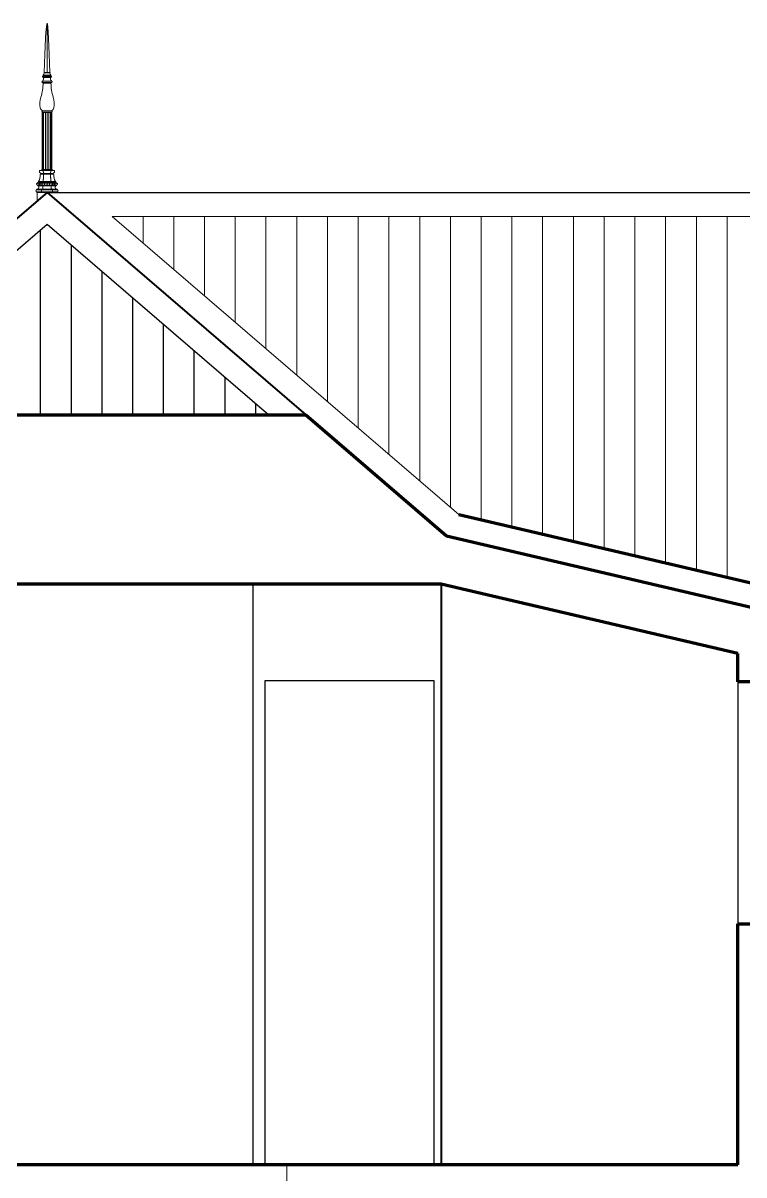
# Model space of a CAD drawing. Header units: millimetres. Extents: x 1119.4 to 1171.3, y 270.1 to 301.5.
# Drawn here: x 1155.105 to 1158.083, y 274.673 to 279.435 of the extents above; entities that cross this region are included whole.
import ezdxf

# ---------------------------------------------------------------- set-up
doc = ezdxf.new("R2010")
doc.units = ezdxf.units.MM
doc.linetypes.add('TRAZOS2', pattern=[9.524999999999999, 6.349999999999999, -3.174999999999999])
for name, color, linetype, lineweight in [('005', 250, 'Continuous', 5), ('02', 196, 'Continuous', 20), ('03', 116, 'Continuous', 30), ('04', 20, 'Continuous', 40), ('1 MARGEN', 254, 'Continuous', 100), ('cotas', 86, 'Continuous', 15), ('seg', 251, 'TRAZOS2', 20)]:
    doc.layers.add(name, color=color, linetype=linetype, lineweight=lineweight)

msp = doc.modelspace()

# ---------------------------------------------------------------- hatches: boundary and pattern name
at = {"layer": '03'}
h = msp.add_hatch(dxfattribs=at)
h.set_pattern_fill('LINE', color=12, scale=0.04, angle=90, style=0)
h.set_pattern_definition([(90, (1154.288039185398, 277.8151396720378), (-0.127, 7.776250346772096e-18), [])])
h.paths.add_polyline_path([(1155.203709268764, 278.6031225124245), (1154.288039185398, 277.8151396720378), (1156.119379352131, 277.8151396720378)])

# ---------------------------------------------------------------- linework, layer by layer
at = {"layer": '005'}
for p, q in [((1155.203813207283, 279.2303193354795), (1155.203813207283, 279.4350423244633)), ((1155.191938207283, 279.2303193354795), (1155.215688207283, 279.2303193354795)), ((1155.191938207283, 279.2290693354796), (1155.215688207283, 279.2290693354796)), ((1155.185063207283, 279.1945693254796), (1155.222563207283, 279.1945693254796)), ((1155.185063207283, 279.1895693254796), (1155.222563207283, 279.1895693254796)), ((1155.186938207283, 279.2153193354795), (1155.220688207283, 279.2153193354795)), ((1155.186938207283, 279.2115693354796), (1155.220688207283, 279.2115693354796)), ((1155.187563207283, 279.2153193354795), (1155.187563207283, 279.2190693354796)), ((1155.187563207283, 279.2190693354796), (1155.220063207283, 279.2190693354796)), ((1155.187563207283, 279.2110693404795), (1155.187563207283, 279.2115693354796)), ((1155.187563207283, 279.1869843354796), (1155.187563207283, 279.1870693254796)), ((1155.187563207283, 279.1870693254796), (1155.220063207283, 279.1870693254796)), ((1155.189063142283, 279.2095693254796), (1155.218563267283, 279.2095693254796)), ((1155.220063207283, 279.2153193354795), (1155.220063207283, 279.2190693354796)), ((1155.220063207283, 279.2110693404795), (1155.220063207283, 279.2115693354796)), ((1155.220063207283, 279.1869843354796), (1155.220063207283, 279.1870693254796)), ((1155.183698152283, 279.0674766451915), (1155.183698152283, 278.8250524880795)), ((1155.185065623714, 279.0720694953736), (1155.222565623714, 279.0720694953736)), ((1155.185065623714, 279.0670694953736), (1155.222565623714, 279.0670694953736)), ((1155.222564893023, 279.0720694953736), (1155.185066354404, 279.0720694953736)), ((1155.185066354404, 279.0670090559971), (1155.185066354404, 278.8300524880794)), ((1155.187565623714, 279.0644845053737), (1155.187565623714, 279.0645694953737)), ((1155.187565623714, 279.0645694953737), (1155.220065623714, 279.0645694953737)), ((1155.189683803018, 279.0645694953737), (1155.189683803018, 278.8275524880794)), ((1155.196744244647, 279.0645694953737), (1155.196744244647, 278.8275524880794)), ((1155.203813207283, 279.0645694953737), (1155.203813207283, 278.8250524880795)), ((1155.210887002781, 279.0645694953737), (1155.210887002781, 278.8275524880794)), ((1155.21794744441, 279.0645694953737), (1155.21794744441, 278.8275524880794)), ((1155.220065623714, 279.0644845053737), (1155.220065623714, 279.0645694953737)), ((1155.222564893023, 279.0670090559976), (1155.222564893023, 278.8275524880794)), ((1155.223933142283, 279.0674766759923), (1155.223933142283, 278.8250524880795)), ((1155.172459268764, 278.8219274880794), (1155.172459268764, 278.8231774880793)), ((1155.174334268764, 278.8250524880795), (1155.233084268764, 278.8250524880795)), ((1155.179334268764, 278.8100524880794), (1155.229064188764, 278.8100524880794)), ((1155.180584268764, 278.8275524880794), (1155.226834268764, 278.8275524880794)), ((1155.180584268764, 278.8269274880794), (1155.180584268764, 278.8275524880794)), ((1155.181834268764, 278.8125524880794), (1155.225584268764, 278.8125524880794)), ((1155.184959268764, 278.8300524880794), (1155.222459268764, 278.8300524880794)), ((1155.184959268764, 278.8294274880794), (1155.184959268764, 278.8300524880794)), ((1155.188084268764, 278.8231774880793), (1155.188084268764, 278.8219274880794)), ((1155.192149208764, 278.8275524880794), (1155.191914223764, 278.8269274880794)), ((1155.194334268764, 278.8300524880794), (1155.194104318764, 278.8294274880794)), ((1155.213084268764, 278.8300524880794), (1155.213319253764, 278.8294274880794)), ((1155.215274208764, 278.8275524880794), (1155.215509193764, 278.8269274880794)), ((1155.219334268764, 278.8231774880793), (1155.219334268764, 278.8219274880794)), ((1155.222459268764, 278.8294274880794), (1155.222459268764, 278.8300524880794)), ((1155.226834268764, 278.8269274880794), (1155.226834268764, 278.8275524880794)), ((1155.234959268764, 278.8219274880794), (1155.234959268764, 278.8231774880793)), ((1155.160584268764, 278.7688024880794), (1155.160584268764, 278.7700524880794)), ((1155.163084268764, 278.7725524880794), (1155.244334268764, 278.7725524880794)), ((1155.164959268764, 278.7725524880794), (1155.164959268764, 278.7744274880794)), ((1155.164959268764, 278.7650524880794), (1155.243084268764, 278.7650524880794)), ((1155.164959268764, 278.7644274880794), (1155.164959268764, 278.7650524880794)), ((1155.166834268764, 278.7625524880795), (1155.240584268764, 278.7625524880795)), ((1155.167509313764, 278.7679619980794), (1155.167509313764, 278.7700524880794)), ((1155.168709268764, 278.7800524880794), (1155.238709268764, 278.7800524880794)), ((1155.168709268764, 278.7775524880794), (1155.168709268764, 278.7800524880794)), ((1155.168709268764, 278.7775524880794), (1155.239334268764, 278.7775524880794)), ((1155.172719278764, 278.7679619980794), (1155.172719278764, 278.7700524880794)), ((1155.177939308764, 278.7679619980794), (1155.177939308764, 278.7700524880794)), ((1155.183144233764, 278.7688024880794), (1155.183144233764, 278.7700524880794)), ((1155.184334268764, 278.7725524880794), (1155.184334268764, 278.7744274880794)), ((1155.186209268764, 278.7775524880794), (1155.186209268764, 278.7800524880794)), ((1155.193299263764, 278.7677689730795), (1155.193299263764, 278.7702349830794)), ((1155.203709268764, 278.7677689730795), (1155.203709268764, 278.7702349830794)), ((1155.214124303764, 278.7677689730795), (1155.214124303764, 278.7702349830794)), ((1155.221209268764, 278.7775524880794), (1155.221209268764, 278.7800524880794)), ((1155.223084268764, 278.7725524880794), (1155.223084268764, 278.7744274880794)), ((1155.224279183764, 278.7688024880794), (1155.224279183764, 278.7700524880794)), ((1155.229484258764, 278.7679619980794), (1155.229484258764, 278.7700524880794)), ((1155.234704293764, 278.7679619980794), (1155.234704293764, 278.7700524880794)), ((1155.238709268764, 278.7775524880794), (1155.238709268764, 278.7800524880794)), ((1155.239914253764, 278.7679619980794), (1155.239914253764, 278.7700524880794)), ((1155.242459268764, 278.7725524880794), (1155.242459268764, 278.7744274880794)), ((1155.242459268764, 278.7644274880794), (1155.242459268764, 278.7650524880794)), ((1155.246834268764, 278.7688024880794), (1155.246834268764, 278.7700524880794)), ((1155.160584268764, 278.7375524880794), (1155.246834268764, 278.7375524880794)), ((1155.160586708764, 278.7450524880793), (1155.246834268764, 278.7450524880793)), ((1155.163084268764, 278.7475524880792), (1155.244334268764, 278.7475524880792)), ((1155.163084268764, 278.7350524880794), (1155.244334268764, 278.7350524880794)), ((1155.163084268764, 278.7350524880794), (1155.163084268764, 278.7000925134423))]:
    msp.add_line(p, q, dxfattribs=at)
for points in [[(1155.189509283764, 278.8073714830794), (1155.189401558764, 278.8053331330794), (1155.189289253764, 278.8032949830792), (1155.189171913764, 278.8012570530794), (1155.189049233764, 278.7992194730793), (1155.188920908764, 278.7971824630794), (1155.188784188764, 278.7951459880794), (1155.188638313764, 278.7931100430794), (1155.188479318764, 278.7910749780795), (1155.188279428764, 278.7888792380794), (1155.188084268764, 278.7870119830794), (1155.187997903764, 278.7862848280794), (1155.187904213764, 278.7855584680794), (1155.187801218764, 278.7848334080793), (1155.187684183764, 278.7841109830794), (1155.187548683764, 278.7833922180794), (1155.187399298764, 278.7826744830794), (1155.187228098764, 278.7819585030794), (1155.186989298764, 278.7812684980794), (1155.186644903764, 278.7806321680794), (1155.186209268764, 278.7800524880794)], [(1155.188084268764, 278.8231774880793), (1155.188103338764, 278.8233054730794), (1155.188124243764, 278.8234329980794), (1155.188145453764, 278.8235599130794), (1155.188169258764, 278.8236864830794), (1155.188197333764, 278.8238127130794), (1155.188229223764, 278.8239379880794), (1155.188264168764, 278.8240621180794), (1155.188304298764, 278.8241844930794), (1155.188351908764, 278.8243079730794), (1155.188404243764, 278.8244204680794), (1155.188453988764, 278.8245024830794), (1155.188509223764, 278.8245804980794), (1155.188566748764, 278.8246545780794), (1155.188629308764, 278.8247244980794), (1155.188697213764, 278.8247900380794), (1155.188769233764, 278.8248509980795), (1155.188845223764, 278.8249070330794), (1155.188924263764, 278.8249589880794), (1155.189005743764, 278.8250076630794), (1155.189089208764, 278.8250524880795)], [(1155.188084268764, 278.8219274880794), (1155.188213203764, 278.8211625280794), (1155.188349313764, 278.8203989780793), (1155.188489693764, 278.8196369530795), (1155.188639228764, 278.8188764930794), (1155.188801583764, 278.8181182480794), (1155.188979193764, 278.8173634680793), (1155.189177253764, 278.8166134230794), (1155.189399268764, 278.8158699780794), (1155.189673928764, 278.8150908630794), (1155.189959268764, 278.8144274880794), (1155.190133368764, 278.8141104880795), (1155.190329293764, 278.8138069880794), (1155.190547493764, 278.8135213430794), (1155.190794228764, 278.8132595030794), (1155.191072698764, 278.8130292480794), (1155.191379248764, 278.8128400030794), (1155.191707773764, 278.8126992380794), (1155.192054298764, 278.8126054730794), (1155.192413033764, 278.8125564530794), (1155.192774208764, 278.8125524880794)], [(1155.191549233764, 278.8100524880794), (1155.191383523764, 278.8099937430794), (1155.191219183764, 278.8099295030794), (1155.191055153764, 278.8098600380793), (1155.190894323764, 278.8097845080794), (1155.190739603764, 278.8097014980794), (1155.190589303764, 278.8096094880794), (1155.190442663764, 278.8095078630794), (1155.190304268764, 278.8093959780792), (1155.190178838764, 278.8092738680795), (1155.190064248764, 278.8091379930794), (1155.189958963764, 278.8089830380793), (1155.189869238764, 278.8088184730794), (1155.189793403764, 278.8086473430794), (1155.189729318764, 278.8084714880794), (1155.189674843764, 278.8082922330794), (1155.189629218764, 278.8081105030794), (1155.189591223764, 278.8079270530794), (1155.189559183764, 278.8077424980794), (1155.189531868764, 278.8075572930794), (1155.189509283764, 278.8073714830794)], [(1155.191914223764, 278.8269274880794), (1155.191885688764, 278.8268357430794), (1155.191854253764, 278.8267449930794), (1155.191820688764, 278.8266553880794), (1155.191784218764, 278.8265669980794), (1155.191745763764, 278.8264798330794), (1155.191704263764, 278.8263940030794), (1155.191658178764, 278.8263099280794), (1155.191609198764, 278.8262274930794), (1155.191560983764, 278.8261505080793), (1155.191504218764, 278.8260670080793), (1155.191423653764, 278.8259569930794), (1155.191339273764, 278.8258499880793), (1155.191252908764, 278.8257453530794), (1155.191164253764, 278.8256424680794), (1155.191072548764, 278.8255412630795), (1155.190979318764, 278.8254414730794), (1155.190884863764, 278.8253430530795), (1155.190789193764, 278.8252454730793), (1155.190692148764, 278.8251485780794), (1155.190594183764, 278.8250524880795)], [(1155.192774208764, 278.8125524880794), (1155.192742623764, 278.8123728180794), (1155.192709203764, 278.8121934880794), (1155.192672888764, 278.8120147280794), (1155.192634283764, 278.8118364680794), (1155.192593698764, 278.8116588580795), (1155.192549293764, 278.8114819680794), (1155.192497108764, 278.8113062630794), (1155.192439278764, 278.8111325030794), (1155.192373053764, 278.8109529480794), (1155.192304238764, 278.8107944830793), (1155.192254493764, 278.8106987380794), (1155.192199258764, 278.8106060030794), (1155.192137308764, 278.8105173080794), (1155.192069253764, 278.8104330030794), (1155.191994638764, 278.8103536980794), (1155.191914223764, 278.8102804930794), (1155.191829078764, 278.8102136980795), (1155.191739203764, 278.8101535030794), (1155.191645973764, 278.8100996780794), (1155.191549233764, 278.8100524880794)], [(1155.194104318764, 278.8294274880794), (1155.194075628764, 278.8293357430794), (1155.194044198764, 278.8292449930794), (1155.194010778764, 278.8291554980794), (1155.193974313764, 278.8290669980794), (1155.193933263764, 278.8289795680794), (1155.193889318764, 278.8288940030794), (1155.193845833764, 278.8288100780794), (1155.193799293764, 278.8287274930794), (1155.193751078764, 278.8286505080794), (1155.193694313764, 278.8285670080794), (1155.193613748764, 278.8284571430794), (1155.193529213764, 278.8283499880794), (1155.193440408764, 278.8282451980795), (1155.193349313764, 278.8281424680794), (1155.193257453764, 278.8280412630794), (1155.193164223764, 278.8279414730794), (1155.193069618764, 278.8278429030794), (1155.192974253764, 278.8277454730794), (1155.192879648764, 278.8276485780794), (1155.192784278764, 278.8275524880794)], [(1155.213319253764, 278.8294274880794), (1155.213347788764, 278.8293357430794), (1155.213379218764, 278.8292449930794), (1155.213412788764, 278.8291553880794), (1155.213449258764, 278.8290669980794), (1155.213487708764, 278.8289798330794), (1155.213529213764, 278.8288940030794), (1155.213575293764, 278.8288099280793), (1155.213624273764, 278.8287274930794), (1155.213672493764, 278.8286505080794), (1155.213729253764, 278.8285670080794), (1155.213809668764, 278.8284571430794), (1155.213894203764, 278.8283499880794), (1155.213983163764, 278.8282451980795), (1155.214074258764, 278.8281424680794), (1155.214165963764, 278.8280412630794), (1155.214259193764, 278.8279414730794), (1155.214353798764, 278.8278428630794), (1155.214449318764, 278.8277454730794), (1155.214543923764, 278.8276485780794), (1155.214639288764, 278.8275524880794)], [(1155.219334268764, 278.8219274880794), (1155.219207773764, 278.8211626030794), (1155.219074258764, 278.8203989780793), (1155.218933723764, 278.8196369530795), (1155.218784188764, 278.8188764930794), (1155.218621833764, 278.8181182480794), (1155.218444223764, 278.8173634680793), (1155.218246313764, 278.8166134980794), (1155.218024298764, 278.8158699780794), (1155.217747048764, 278.8150905980795), (1155.217459268764, 278.8144274880794), (1155.217287758764, 278.8141106380795), (1155.217094278764, 278.8138069880794), (1155.216875923764, 278.8135213080794), (1155.216629188764, 278.8132595030794), (1155.216351023764, 278.8130294030794), (1155.216044318764, 278.8128400030794), (1155.215712743764, 278.8126989730794), (1155.215364233764, 278.8126054730794), (1155.215007943764, 278.8125566080794), (1155.214649208764, 278.8125524880794)], [(1155.214649208764, 278.8125524880794), (1155.214680793764, 278.8123728180794), (1155.214714208764, 278.8121934880794), (1155.214750528764, 278.8120147280794), (1155.214789283764, 278.8118364680794), (1155.214829873764, 278.8116587830795), (1155.214874273764, 278.8114819680794), (1155.214923868764, 278.8113064530794), (1155.214979253764, 278.8111325030794), (1155.215047918764, 278.8109528330795), (1155.215119178764, 278.8107944830793), (1155.215168923764, 278.8106987380794), (1155.215224313764, 278.8106060030794), (1155.215286263764, 278.8105173080794), (1155.215354318764, 278.8104330030794), (1155.215428778764, 278.8103536980794), (1155.215509193764, 278.8102804930794), (1155.215594338764, 278.8102136980795), (1155.215684213764, 278.8101535030794), (1155.215777443764, 278.8100996780794), (1155.215874183764, 278.8100524880794)], [(1155.215509193764, 278.8269274880794), (1155.215537878764, 278.8268357430794), (1155.215569313764, 278.8267449930794), (1155.215602883764, 278.8266553880794), (1155.215639198764, 278.8265669980794), (1155.215677648764, 278.8264798330794), (1155.215719308764, 278.8263940030794), (1155.215765388764, 278.8263099280794), (1155.215814218764, 278.8262274930794), (1155.215862433764, 278.8261505080793), (1155.215919198764, 278.8260670080793), (1155.215999918764, 278.8259569930794), (1155.216084298764, 278.8258499880793), (1155.216170663764, 278.8257453530794), (1155.216259313764, 278.8256424680794), (1155.216351023764, 278.8255412630795), (1155.216444253764, 278.8254414730794), (1155.216538703764, 278.8253430530795), (1155.216634223764, 278.8252454730793), (1155.216731268764, 278.8251485780794), (1155.216829233764, 278.8250524880795)], [(1155.215874183764, 278.8100524880794), (1155.216039893764, 278.8099937430794), (1155.216204233764, 278.8099295030794), (1155.216368418764, 278.8098600380793), (1155.216529243764, 278.8097845080794), (1155.216683968764, 278.8097014980794), (1155.216834268764, 278.8096094880794), (1155.216980903764, 278.8095078630794), (1155.217119303764, 278.8093959780792), (1155.217244728764, 278.8092738330794), (1155.217359323764, 278.8091379930794), (1155.217464608764, 278.8089830380793), (1155.217554328764, 278.8088184730794), (1155.217630163764, 278.8086473430794), (1155.217694253764, 278.8084714880794), (1155.217748573764, 278.8082921980794), (1155.217794198764, 278.8081105030794), (1155.217832193764, 278.8079270530794), (1155.217864233764, 278.8077424980794), (1155.217891703764, 278.8075572930794), (1155.217914283764, 278.8073714830794)], [(1155.217914283764, 278.8073714830794), (1155.218022013764, 278.8053330980794), (1155.218134313764, 278.8032949830792), (1155.218249213764, 278.8012570930794), (1155.218369303764, 278.7992194730793), (1155.218500068764, 278.7971824230794), (1155.218639228764, 278.7951459880794), (1155.218785253764, 278.7931100080795), (1155.218944253764, 278.7910749780795), (1155.219141548764, 278.7888793180792), (1155.219334268764, 278.7870119830794), (1155.219423073764, 278.7862847880795), (1155.219519203764, 278.7855584680794), (1155.219622353764, 278.7848334080793), (1155.219739233764, 278.7841109830794), (1155.219874733764, 278.7833921430794), (1155.220024268764, 278.7826744830794), (1155.220193033764, 278.7819586180794), (1155.220429238764, 278.7812684980794), (1155.220773783764, 278.7806321680794), (1155.221209268764, 278.7800524880794)], [(1155.219334268764, 278.8231774880793), (1155.219317788764, 278.8233053930794), (1155.219299323764, 278.8234329980794), (1155.219278113764, 278.8235598730794), (1155.219254308764, 278.8236864830794), (1155.219226083764, 278.8238127130794), (1155.219194193764, 278.8239379880794), (1155.219159403764, 278.8240620030793), (1155.219119268764, 278.8241844930794), (1155.219069068764, 278.8243082430794), (1155.219014288764, 278.8244204680794), (1155.218966988764, 278.8245023330793), (1155.218914193764, 278.8245804980794), (1155.218856818764, 278.8246545380794), (1155.218794258764, 278.8247244980794), (1155.218726203764, 278.8247900380794), (1155.218654183764, 278.8248509980795), (1155.218578193764, 278.8249069930794), (1155.218499303764, 278.8249589880794), (1155.218417823764, 278.8250076630794), (1155.218334203764, 278.8250524880795)], [(1155.167509313764, 278.7700524880794), (1155.167520303764, 278.7702210980794), (1155.167534188764, 278.7703894780794), (1155.167549903764, 278.7705576280794), (1155.167569283764, 278.7707254780794), (1155.167596443764, 278.7708925230794), (1155.167629248764, 278.7710584980794), (1155.167665108764, 278.7712231430794), (1155.167709203764, 278.7713859930794), (1155.167767648764, 278.7715505580793), (1155.167834328764, 278.7717004730794), (1155.167894753764, 278.7718122830794), (1155.167964178764, 278.7719189830794), (1155.168042913764, 278.7720197680793), (1155.168129278764, 278.7721144830793), (1155.168224038764, 278.7722026780795), (1155.168324288764, 278.7722839730794), (1155.168427283764, 278.7723589280794), (1155.168534248764, 278.7724284730795), (1155.168645333764, 278.7724930530794), (1155.168759313764, 278.7725524880794)], [(1155.167509313764, 278.7679619980794), (1155.167517248764, 278.7678124230794), (1155.167529303764, 278.7676629980795), (1155.167547003764, 278.7675136530794), (1155.167569283764, 278.7673649980794), (1155.167596443764, 278.7672174030794), (1155.167629248764, 278.7670709980794), (1155.167668158764, 278.7669263030795), (1155.167714243764, 278.7667834830793), (1155.167766428764, 278.7666505430794), (1155.167834328764, 278.7665069930794), (1155.167938393764, 278.7663192330795), (1155.168059243764, 278.7661414680792), (1155.168195808764, 278.7659746530794), (1155.168344278764, 278.7658179830794), (1155.168502813764, 278.7656708880794), (1155.168669288764, 278.7655329880794), (1155.168841863764, 278.7654032480795), (1155.169019323764, 278.7652804930794), (1155.169199988764, 278.7651634580794), (1155.169384313764, 278.7650524880794)], [(1155.172719278764, 278.7700524880794), (1155.172730263764, 278.7702210980794), (1155.172744303764, 278.7703894780794), (1155.172760018764, 278.7705577080794), (1155.172779243764, 278.7707254780794), (1155.172803963764, 278.7708924080794), (1155.172834328764, 278.7710584980794), (1155.172872778764, 278.7712233330794), (1155.172919318764, 278.7713859930794), (1155.172975168764, 278.7715502930794), (1155.173039253764, 278.7717004730794), (1155.173102423764, 278.7718124380795), (1155.173174293764, 278.7719189830794), (1155.173253028764, 278.7720199180794), (1155.173339243764, 278.7721144830793), (1155.173431098764, 278.7722023380794), (1155.173529213764, 278.7722839730794), (1155.173634803764, 278.7723591230794), (1155.173744208764, 278.7724284730795), (1155.173855293764, 278.7724930530794), (1155.173969278764, 278.7725524880794)], [(1155.172719278764, 278.7679619980794), (1155.172727213764, 278.7678124230794), (1155.172739263764, 278.7676629980795), (1155.172756963764, 278.7675136530794), (1155.172779243764, 278.7673649980794), (1155.172806403764, 278.7672174030794), (1155.172839208764, 278.7670709980794), (1155.172878273764, 278.7669261930794), (1155.172924203764, 278.7667834830793), (1155.172973793764, 278.7666508080794), (1155.173039253764, 278.7665069930794), (1155.173145913764, 278.7663190430794), (1155.173269203764, 278.7661414680792), (1155.173405768764, 278.7659746530794), (1155.173554238764, 278.7658179830794), (1155.173712928764, 278.7656707380794), (1155.173879248764, 278.7655329880794), (1155.174048928764, 278.7654035530794), (1155.174224253764, 278.7652804930794), (1155.174407358764, 278.7651634580794), (1155.174594278764, 278.7650524880794)], [(1155.177939308764, 278.7700524880794), (1155.177950293764, 278.7702210980794), (1155.177964178764, 278.7703894780794), (1155.177979898764, 278.7705577080794), (1155.177999273764, 278.7707254780794), (1155.178023993764, 278.7708924080794), (1155.178054208764, 278.7710584980794), (1155.178092658764, 278.7712232180794), (1155.178139198764, 278.7713859930794), (1155.178197638764, 278.7715505580793), (1155.178264318764, 278.7717004730794), (1155.178324898764, 278.7718122830794), (1155.178394323764, 278.7719189830794), (1155.178472908764, 278.7720197680793), (1155.178559273764, 278.7721144830793), (1155.178654028764, 278.7722026780795), (1155.178754278764, 278.7722839730794), (1155.178857278764, 278.7723589280794), (1155.178964243764, 278.7724284730795), (1155.179075323764, 278.7724930180794), (1155.179189308764, 278.7725524880794)], [(1155.177939308764, 278.7679619980794), (1155.177947243764, 278.7678124230794), (1155.177959298764, 278.7676629980795), (1155.177976998764, 278.7675136530794), (1155.177999273764, 278.7673649980794), (1155.178026438764, 278.7672174030794), (1155.178059243764, 278.7670709980794), (1155.178098153764, 278.7669263030795), (1155.178144233764, 278.7667834830793), (1155.178196418764, 278.7666505430794), (1155.178264318764, 278.7665069930794), (1155.178368383764, 278.7663192330795), (1155.178489233764, 278.7661414680792), (1155.178625803764, 278.7659746530794), (1155.178774268764, 278.7658179830794), (1155.178932808764, 278.7656708880794), (1155.179099283764, 278.7655329880794), (1155.179271858764, 278.7654032130794), (1155.179449318764, 278.7652804930794), (1155.179629983764, 278.7651634980793), (1155.179814308764, 278.7650524880794)], [(1155.183144233764, 278.7700524880794), (1155.183143318764, 278.7702322730794), (1155.183144233764, 278.7704119830794), (1155.183148048764, 278.7705915030795), (1155.183154303764, 278.7707709880794), (1155.183164983764, 278.7709503930794), (1155.183179328764, 278.7711294930795), (1155.183196418764, 278.7713082480794), (1155.183219308764, 278.7714864730794), (1155.183256078764, 278.7716734680794), (1155.183299263764, 278.7718374980794), (1155.183328863764, 278.7719288230794), (1155.183364263764, 278.7720179730794), (1155.183405768764, 278.7721043380794), (1155.183454293764, 278.7721870030792), (1155.183510598764, 278.7722648980794), (1155.183574228764, 278.7723369980794), (1155.183646093764, 278.7724018830794), (1155.183724218764, 278.7724594880794), (1155.183807073764, 278.7725098380794), (1155.183894203764, 278.7725524880794)], [(1155.183144233764, 278.7688024880794), (1155.183150488764, 278.7685134480794), (1155.183159188764, 278.7682244830794), (1155.183172768764, 278.7679356730794), (1155.183189248764, 278.7676469780794), (1155.183209238764, 278.7673582430795), (1155.183234258764, 278.7670700030794), (1155.183265238764, 278.7667825280794), (1155.183304298764, 278.7664959680794), (1155.183360143764, 278.7661920930794), (1155.183424233764, 278.7659309730794), (1155.183465583764, 278.7658083680794), (1155.183514258764, 278.7656884730794), (1155.183571783764, 278.7655723530793), (1155.183639228764, 278.7654619980794), (1155.183715673764, 278.7653591530794), (1155.183804328764, 278.7652669880794), (1155.183906408764, 278.7651890180792), (1155.184019323764, 278.7651264930794), (1155.184141853764, 278.7650808330794), (1155.184269263764, 278.7650524880794)], [(1155.186209268764, 278.7775524880794), (1155.186050268764, 278.7774884380794), (1155.185894323764, 278.7774174880794), (1155.185742193764, 278.7773399730794), (1155.185594183764, 278.7772544830794), (1155.185450598764, 278.7771597630795), (1155.185314188764, 278.7770554730794), (1155.185186928764, 278.7769411830794), (1155.185069283764, 278.7768169780793), (1155.184966283764, 278.7766881530794), (1155.184869238764, 278.7765399930794), (1155.184765328764, 278.7763462430794), (1155.184679268764, 278.7761439880793), (1155.184608618764, 278.7759365080794), (1155.184549263764, 278.7757254780794), (1155.184497843764, 278.7755121230792), (1155.184454203764, 278.7752969730794), (1155.184416663764, 278.7750806030793), (1155.184384313764, 278.7748634680794), (1155.184357153764, 278.7746457280793), (1155.184334268764, 278.7744274880794)], [(1155.184334268764, 278.7650524880794), (1155.184345253764, 278.7648871230793), (1155.184359293764, 278.7647219830794), (1155.184374853764, 278.7645570330794), (1155.184394233764, 278.7643924680794), (1155.184418953764, 278.7642285130794), (1155.184449318764, 278.7640654730794), (1155.184487768764, 278.7639038830794), (1155.184534308764, 278.7637445030792), (1155.184590003764, 278.7635840980794), (1155.184654243764, 278.7634365080794), (1155.184717263764, 278.7633224480794), (1155.184789283764, 278.7632134980794), (1155.184870763764, 278.7631102730794), (1155.184959268764, 278.7630134930794), (1155.185051278764, 278.7629228580794), (1155.185149238764, 278.7628379780793), (1155.185255133764, 278.7627591680794), (1155.185364233764, 278.7626860030792), (1155.185472878764, 278.7626169180794), (1155.185584268764, 278.7625524880795)], [(1155.185584268764, 278.7625524880795), (1155.185824438764, 278.7617945830794), (1155.186049203764, 278.7610319880794), (1155.186258553764, 278.7602650430794), (1155.186449288764, 278.7594934830794), (1155.186614843764, 278.7587169230794), (1155.186754308764, 278.7579349880795), (1155.186866308764, 278.7571480180794), (1155.186944283764, 278.7563569980792), (1155.186981973764, 278.7555582430792), (1155.186974188764, 278.7547689780794), (1155.186920783764, 278.7540171030794), (1155.186824198764, 278.7532694980792), (1155.186689003764, 278.7525282280794), (1155.186519323764, 278.7517939730794), (1155.186318213764, 278.7510673880794), (1155.186089178764, 278.7503490030794), (1155.185834358764, 278.7496389730794), (1155.185559243764, 278.7489364980794), (1155.185267648764, 278.7482408130794), (1155.184959268764, 278.7475524880792)], [(1155.193299263764, 278.7677689730795), (1155.193288583764, 278.7676240130794), (1155.193274238764, 278.7674794730794), (1155.193258828764, 278.7673355480794), (1155.193239298764, 278.7671919980794), (1155.193211983764, 278.7670491780794), (1155.193179328764, 278.7669074980794), (1155.193142553764, 278.7667669680794), (1155.193099218764, 278.7666284930795), (1155.193052068764, 278.7665000130794), (1155.192989203764, 278.7663610030794), (1155.192885598764, 278.7661804180794), (1155.192764288764, 278.7660110080794), (1155.192628183764, 278.7658535730794), (1155.192479253764, 278.7657085030794), (1155.192321328764, 278.7655751030794), (1155.192154243764, 278.7654524980794), (1155.191976633764, 278.7653404980794), (1155.191794288764, 278.7652375030794), (1155.191611028764, 278.7651412930793), (1155.191424263764, 278.7650524880794)], [(1155.193299263764, 278.7702349830794), (1155.193296058764, 278.7703645680795), (1155.193289193764, 278.7704940030794), (1155.193278818764, 278.7706232830794), (1155.193264318764, 278.7707519880794), (1155.193247078764, 278.7708798580794), (1155.193224188764, 278.7710070030794), (1155.193192603764, 278.7711329230794), (1155.193154303764, 278.7712569780792), (1155.193109443764, 278.7713766480792), (1155.193054208764, 278.7714965030794), (1155.192984168764, 278.7716251330794), (1155.192904213764, 278.7717480080794), (1155.192815253764, 278.7718649630793), (1155.192719278764, 278.7719765080794), (1155.192616583764, 278.7720826680793), (1155.192509313764, 278.7721839880794), (1155.192398383764, 278.7722810730794), (1155.192284248764, 278.7723744930794), (1155.192167978764, 278.7724650930794), (1155.192049263764, 278.7725524880794)], [(1155.193299263764, 278.7702349830794), (1155.193302313764, 278.7703645280794), (1155.193309183764, 278.7704940030794), (1155.193319558764, 278.7706232830794), (1155.193334203764, 278.7707519880794), (1155.193351448764, 278.7708798580794), (1155.193374183764, 278.7710070030794), (1155.193405768764, 278.7711329230794), (1155.193444223764, 278.7712569780792), (1155.193489083764, 278.7713766480792), (1155.193544318764, 278.7714965030794), (1155.193614358764, 278.7716251330794), (1155.193694313764, 278.7717480080794), (1155.193783273764, 278.7718649630793), (1155.193879248764, 278.7719765080794), (1155.193981943764, 278.7720826680793), (1155.194089208764, 278.7721839880794), (1155.194200143764, 278.7722810730794), (1155.194314278764, 278.7723744930794), (1155.194430548764, 278.7724650930794), (1155.194549263764, 278.7725524880794)], [(1155.193299263764, 278.7677689730795), (1155.193309943764, 278.7676240130794), (1155.193324288764, 278.7674794730794), (1155.193339698764, 278.7673355480794), (1155.193359228764, 278.7671919980794), (1155.193386543764, 278.7670491780794), (1155.193419198764, 278.7669074980794), (1155.193455818764, 278.7667670780794), (1155.193499303764, 278.7666284930795), (1155.193549048764, 278.7664997480794), (1155.193614203764, 278.7663610030794), (1155.193715368764, 278.7661805680794), (1155.193834238764, 278.7660110080794), (1155.193970343764, 278.7658535730794), (1155.194119268764, 278.7657085030794), (1155.194277198764, 278.7655751030794), (1155.194444283764, 278.7654524980794), (1155.194621893764, 278.7653404980794), (1155.194804238764, 278.7652375030794), (1155.194987493764, 278.7651412580794), (1155.195174263764, 278.7650524880794)], [(1155.203709268764, 278.7677689730795), (1155.203701178764, 278.7676240880794), (1155.203689278764, 278.7674794730794), (1155.203671423764, 278.7673354330794), (1155.203649298764, 278.7671919980794), (1155.203624428764, 278.7670493280795), (1155.203594213764, 278.7669074980794), (1155.203554998764, 278.7667668880794), (1155.203509223764, 278.7666284930795), (1155.203462073764, 278.7665000130794), (1155.203399208764, 278.7663610030794), (1155.203295603764, 278.7661804180794), (1155.203174293764, 278.7660110080794), (1155.203038183764, 278.7658536130795), (1155.202889258764, 278.7657085030794), (1155.202731178764, 278.7655749480793), (1155.202564248764, 278.7654524980794), (1155.202389533764, 278.7653408030794), (1155.202209328764, 278.7652375030794), (1155.202023628764, 278.7651412180793), (1155.201834268764, 278.7650524880794)], [(1155.203709268764, 278.7702349830794), (1155.203708658764, 278.7703645280794), (1155.203704233764, 278.7704940030794), (1155.203693853764, 278.7706232030794), (1155.203679208764, 278.7707519880794), (1155.203659368764, 278.7708799330794), (1155.203634193764, 278.7710070030794), (1155.203602608764, 278.7711330380794), (1155.203564308764, 278.7712569780792), (1155.203522043764, 278.7713763780794), (1155.203469248764, 278.7714965030794), (1155.203396613764, 278.7716252880793), (1155.203314218764, 278.7717480080794), (1155.203225258764, 278.7718649630793), (1155.203129278764, 278.7719765080794), (1155.203026743764, 278.7720826680793), (1155.202919318764, 278.7721839880794), (1155.202808388764, 278.7722810730794), (1155.202694253764, 278.7723744930794), (1155.202577978764, 278.7724650530794), (1155.202459268764, 278.7725524880794)], [(1155.203709268764, 278.7702349830794), (1155.203712318764, 278.7703645280794), (1155.203719183764, 278.7704940030794), (1155.203729563764, 278.7706232030794), (1155.203744208764, 278.7707519880794), (1155.203764043764, 278.7708800080794), (1155.203789223764, 278.7710070030794), (1155.203818213764, 278.7711328480794), (1155.203854223764, 278.7712569780792), (1155.203899088764, 278.7713764930794), (1155.203954323764, 278.7714965030794), (1155.204026803764, 278.7716253280794), (1155.204109198764, 278.7717480080794), (1155.204198313764, 278.7718649630793), (1155.204294288764, 278.7719765080794), (1155.204397133764, 278.7720828230794), (1155.204504248764, 278.7721839880794), (1155.204612588764, 278.7722808830794), (1155.204724283764, 278.7723744930794), (1155.204840553764, 278.7724650530794), (1155.204959268764, 278.7725524880794)], [(1155.203709268764, 278.7677689730795), (1155.203719948764, 278.7676240530794), (1155.203734293764, 278.7674794730794), (1155.203752298764, 278.7673354330794), (1155.203774268764, 278.7671919980794), (1155.203798988764, 278.7670493280795), (1155.203829203764, 278.7669074980794), (1155.203868418764, 278.7667668530794), (1155.203914193764, 278.7666284930795), (1155.203961343764, 278.7665000130794), (1155.204024208764, 278.7663610030794), (1155.204127968764, 278.7661802630794), (1155.204249273764, 278.7660110080794), (1155.204382638764, 278.7658539580794), (1155.204529273764, 278.7657085030794), (1155.204690103764, 278.7655747580794), (1155.204859323764, 278.7654524980794), (1155.205034188764, 278.7653406880794), (1155.205214243764, 278.7652375030794), (1155.205397498764, 278.7651412580794), (1155.205584268764, 278.7650524880794)], [(1155.214124303764, 278.7677689730795), (1155.214113623764, 278.7676240530794), (1155.214099283764, 278.7674794730794), (1155.214081428764, 278.7673354330794), (1155.214059303764, 278.7671919980794), (1155.214034433764, 278.7670492530794), (1155.214004218764, 278.7669074980794), (1155.213967598764, 278.7667670780794), (1155.213924263764, 278.7666284930795), (1155.213874518764, 278.7664997480794), (1155.213809213764, 278.7663610030794), (1155.213708048764, 278.7661805680794), (1155.213589178764, 278.7660110080794), (1155.213453223764, 278.7658537630793), (1155.213304298764, 278.7657085030794), (1155.213143473764, 278.7655747580794), (1155.212974253764, 278.7654524980794), (1155.212799233764, 278.7653406480794), (1155.212619178764, 278.7652375030794), (1155.212436073764, 278.7651412930793), (1155.212249303764, 278.7650524880794)], [(1155.214124303764, 278.7702349830794), (1155.214121103764, 278.7703645280794), (1155.214114233764, 278.7704940030794), (1155.214103858764, 278.7706232030794), (1155.214089208764, 278.7707519880794), (1155.214069373764, 278.7708800080794), (1155.214044198764, 278.7710070030794), (1155.214015203764, 278.7711328480794), (1155.213979193764, 278.7712569780792), (1155.213934333764, 278.7713766480792), (1155.213879248764, 278.7714965030794), (1155.213809363764, 278.7716249830794), (1155.213729253764, 278.7717480080794), (1155.213637398764, 278.7718653080794), (1155.213539283764, 278.7719765080794), (1155.213439188764, 278.7720825180794), (1155.213334203764, 278.7721839880794), (1155.213223273764, 278.7722810730794), (1155.213109293764, 278.7723744930794), (1155.212993018764, 278.7724650530794), (1155.212874303764, 278.7725524880794)], [(1155.214124303764, 278.7702349830794), (1155.214127358764, 278.7703645680795), (1155.214134223764, 278.7704940030794), (1155.214142158764, 278.7706231680794), (1155.214154213764, 278.7707519880794), (1155.214173898764, 278.7708799330794), (1155.214199228764, 278.7710070030794), (1155.214230813764, 278.7711329230794), (1155.214269263764, 278.7712569780792), (1155.214314123764, 278.7713766480792), (1155.214369208764, 278.7714965030794), (1155.214439248764, 278.7716251330794), (1155.214519203764, 278.7717480080794), (1155.214608313764, 278.7718649630793), (1155.214704293764, 278.7719765080794), (1155.214806833764, 278.7720826680793), (1155.214914253764, 278.7721839880794), (1155.215025183764, 278.7722810730794), (1155.215139318764, 278.7723744930794), (1155.215255593764, 278.7724650530794), (1155.215374303764, 278.7725524880794)], [(1155.214124303764, 278.7677689730795), (1155.214134833764, 278.7676240130794), (1155.214149178764, 278.7674794730794), (1155.214164588764, 278.7673355480794), (1155.214184273764, 278.7671919980794), (1155.214211588764, 278.7670491780794), (1155.214244238764, 278.7669074980794), (1155.214280863764, 278.7667669680794), (1155.214324198764, 278.7666284930795), (1155.214371343764, 278.7665000530794), (1155.214434213764, 278.7663610030794), (1155.214537973764, 278.7661804180794), (1155.214659278764, 278.7660110080794), (1155.214795388764, 278.7658535730794), (1155.214944313764, 278.7657085030794), (1155.215102393764, 278.7655749480793), (1155.215269323764, 278.7654524980794), (1155.215444038764, 278.7653408030794), (1155.215624243764, 278.7652375030794), (1155.215809943764, 278.7651412580794), (1155.215999303764, 278.7650524880794)], [(1155.221834268764, 278.7625524880795), (1155.221596688764, 278.7617946580795), (1155.221374213764, 278.7610319880794), (1155.221164863764, 278.7602650830794), (1155.220974283764, 278.7594934830794), (1155.220806128764, 278.7587168080794), (1155.220664223764, 278.7579349880795), (1155.220554663764, 278.7571480180794), (1155.220479288764, 278.7563569980792), (1155.220441443764, 278.7555582430792), (1155.220449228764, 278.7547689780794), (1155.220502633764, 278.7540171030794), (1155.220599218764, 278.7532694980792), (1155.220734568764, 278.7525281880794), (1155.220904243764, 278.7517939730794), (1155.221105353764, 278.7510674280794), (1155.221334238764, 278.7503490030794), (1155.221589208764, 278.7496388580794), (1155.221864328764, 278.7489364980794), (1155.222153478764, 278.7482408130794), (1155.222459268764, 278.7475524880792)], [(1155.221209268764, 278.7775524880794), (1155.221371008764, 278.7774883630794), (1155.221529243764, 278.7774174880794), (1155.221681223764, 278.7773399730794), (1155.221829233764, 278.7772544830794), (1155.221972818764, 278.7771598030794), (1155.222109228764, 278.7770554730794), (1155.222236643764, 278.7769411830794), (1155.222354288764, 278.7768169780793), (1155.222457283764, 278.7766881180794), (1155.222554328764, 278.7765399930794), (1155.222658243764, 278.7763462830794), (1155.222744303764, 278.7761439880793), (1155.222814948764, 278.7759365080794), (1155.222874303764, 278.7757254780794), (1155.222925728764, 278.7755120830794), (1155.222969213764, 278.7752969730794), (1155.223004308764, 278.7750806380794), (1155.223034218764, 278.7748634680794), (1155.223061378764, 278.7746457280793), (1155.223084268764, 278.7744274880794)], [(1155.223084268764, 278.7650524880794), (1155.223075873764, 278.7648871580794), (1155.223064278764, 278.7647219830794), (1155.223048563764, 278.7645570330794), (1155.223029183764, 278.7643924680794), (1155.223004463764, 278.7642285130794), (1155.222974253764, 278.7640654730794), (1155.222935798764, 278.7639038830794), (1155.222889258764, 278.7637445030792), (1155.222833563764, 278.7635840980794), (1155.222769323764, 278.7634365080794), (1155.222706308764, 278.7633224480794), (1155.222634283764, 278.7632134980794), (1155.222552803764, 278.7631102730794), (1155.222464303764, 278.7630134930794), (1155.222372293764, 278.7629228580794), (1155.222274178764, 278.7628379780793), (1155.222168433764, 278.7627593230794), (1155.222059183764, 278.7626860030792), (1155.221948098764, 278.7626168780794), (1155.221834268764, 278.7625524880795)], [(1155.224279183764, 278.7688024880794), (1155.224270333764, 278.7685134480794), (1155.224259193764, 278.7682244830794), (1155.224248358764, 278.7679357130794), (1155.224234323764, 278.7676469780794), (1155.224214333764, 278.7673582430795), (1155.224189308764, 278.7670700030794), (1155.224158333764, 278.7667825280794), (1155.224119268764, 278.7664959680794), (1155.224063423764, 278.7661920530794), (1155.223999183764, 278.7659309730794), (1155.223957983764, 278.7658083680794), (1155.223909308764, 278.7656884730794), (1155.223851633764, 278.7655723530793), (1155.223784188764, 278.7654619980794), (1155.223708048764, 278.7653593430794), (1155.223619238764, 278.7652669880794), (1155.223514258764, 278.7651886330794), (1155.223399208764, 278.7651264930794), (1155.223279123764, 278.7650809830794), (1155.223154303764, 278.7650524880794)], [(1155.224279183764, 278.7700524880794), (1155.224277658764, 278.7702322730794), (1155.224274298764, 278.7704119830794), (1155.224270483764, 278.7705915030795), (1155.224264228764, 278.7707709880794), (1155.224256143764, 278.7709503530795), (1155.224244238764, 278.7711294930795), (1155.224227148764, 278.7713082480794), (1155.224204263764, 278.7714864730794), (1155.224167488764, 278.7716734680794), (1155.224124303764, 278.7718374980794), (1155.224094703764, 278.7719288230794), (1155.224059303764, 278.7720179730794), (1155.224017798764, 278.7721041480794), (1155.223969278764, 278.7721870030792), (1155.223910223764, 278.7722652430793), (1155.223844308764, 278.7723369980794), (1155.223774878764, 278.7724016530794), (1155.223699198764, 278.7724594880794), (1155.223616338764, 278.7725098780794), (1155.223529213764, 278.7725524880794)], [(1155.229484258764, 278.7679619980794), (1155.229476328764, 278.7678124230794), (1155.229464273764, 278.7676629980795), (1155.229446573764, 278.7675136530794), (1155.229424293764, 278.7673649980794), (1155.229397133764, 278.7672174030794), (1155.229364328764, 278.7670709980794), (1155.229325263764, 278.7669263030795), (1155.229279183764, 278.7667834830793), (1155.229227148764, 278.7666505430794), (1155.229159248764, 278.7665069930794), (1155.229055033764, 278.7663192330795), (1155.228934183764, 278.7661414680792), (1155.228797613764, 278.7659746530794), (1155.228649298764, 278.7658179830794), (1155.228490763764, 278.7656708880794), (1155.228324288764, 278.7655329880794), (1155.228151708764, 278.7654032130794), (1155.227974253764, 278.7652804930794), (1155.227793588764, 278.7651634980793), (1155.227609258764, 278.7650524880794)], [(1155.229484258764, 278.7700524880794), (1155.229473273764, 278.7702210980794), (1155.229459238764, 278.7703894780794), (1155.229443673764, 278.7705577080794), (1155.229424293764, 278.7707254780794), (1155.229399573764, 278.7708924080794), (1155.229369208764, 278.7710584980794), (1155.229330758764, 278.7712232180794), (1155.229284218764, 278.7713859930794), (1155.229225778764, 278.7715505580793), (1155.229159248764, 278.7717004730794), (1155.229098673764, 278.7718122830794), (1155.229029243764, 278.7719189830794), (1155.228950658764, 278.7720197680793), (1155.228864298764, 278.7721144830793), (1155.228769538764, 278.7722026780795), (1155.228669288764, 278.7722839730794), (1155.228566293764, 278.7723589280794), (1155.228459328764, 278.7724284730795), (1155.228348243764, 278.7724930530794), (1155.228234258764, 278.7725524880794)], [(1155.234704293764, 278.7679619980794), (1155.234696358764, 278.7678124230794), (1155.234684303764, 278.7676629980795), (1155.234666603764, 278.7675136530794), (1155.234644323764, 278.7673649980794), (1155.234617163764, 278.7672174030794), (1155.234584203764, 278.7670709980794), (1155.234545293764, 278.7669263030795), (1155.234499213764, 278.7667834830793), (1155.234447183764, 278.7666505780793), (1155.234379278764, 278.7665069930794), (1155.234275063764, 278.7663192330795), (1155.234154213764, 278.7661414680792), (1155.234017648764, 278.7659746130794), (1155.233869178764, 278.7658179830794), (1155.233710793764, 278.7656708880794), (1155.233544318764, 278.7655329880794), (1155.233371743764, 278.7654032130794), (1155.233194283764, 278.7652804930794), (1155.233013618764, 278.7651634980793), (1155.232829293764, 278.7650524880794)], [(1155.234704293764, 278.7700524880794), (1155.234693308764, 278.7702210980794), (1155.234679268764, 278.7703894780794), (1155.234663703764, 278.7705577080794), (1155.234644323764, 278.7707254780794), (1155.234619608764, 278.7708924080794), (1155.234589243764, 278.7710584980794), (1155.234550788764, 278.7712232180794), (1155.234504248764, 278.7713859930794), (1155.234445808764, 278.7715505580793), (1155.234379278764, 278.7717004730794), (1155.234318703764, 278.7718122830794), (1155.234249273764, 278.7719189830794), (1155.234170693764, 278.7720197680793), (1155.234084328764, 278.7721144830793), (1155.233989568764, 278.7722026780795), (1155.233889318764, 278.7722839730794), (1155.233786323764, 278.7723589680794), (1155.233679208764, 278.7724284730795), (1155.233568123764, 278.7724930180794), (1155.233454293764, 278.7725524880794)], [(1155.239914253764, 278.7679619980794), (1155.239903723764, 278.7678123830794), (1155.239889228764, 278.7676629980795), (1155.239871528764, 278.7675136530794), (1155.239849253764, 278.7673649980794), (1155.239822088764, 278.7672174030794), (1155.239789283764, 278.7670709980794), (1155.239750223764, 278.7669261930794), (1155.239704293764, 278.7667834830793), (1155.239654853764, 278.7666508080794), (1155.239589243764, 278.7665069930794), (1155.239482428764, 278.7663188930793), (1155.239359293764, 278.7661414680792), (1155.239225318764, 278.7659748430794), (1155.239079293764, 278.7658179830794), (1155.238920753764, 278.7656708880794), (1155.238754278764, 278.7655329880794), (1155.238581703764, 278.7654032130794), (1155.238404243764, 278.7652804930794), (1155.238223578764, 278.7651634980793), (1155.238039253764, 278.7650524880794)], [(1155.239914253764, 278.7700524880794), (1155.239903268764, 278.7702210580794), (1155.239889228764, 278.7703894780794), (1155.239871073764, 278.7705577430793), (1155.239849253764, 278.7707254780794), (1155.239824533764, 278.7708924830794), (1155.239794318764, 278.7710584980794), (1155.239758308764, 278.7712231430794), (1155.239714208764, 278.7713859930794), (1155.239655768764, 278.7715505580793), (1155.239589243764, 278.7717004730794), (1155.239528818764, 278.7718121330794), (1155.239459238764, 278.7719189830794), (1155.239377753764, 278.7720201080793), (1155.239289253764, 278.7721144830793), (1155.239197088764, 278.7722024880793), (1155.239099283764, 278.7722839730794), (1155.238996283764, 278.7723589280794), (1155.238889318764, 278.7724284730795), (1155.238778238764, 278.7724930180794), (1155.238664253764, 278.7725524880794)], [(1155.182149208764, 278.7450524880793), (1155.182042243764, 278.7449444580794), (1155.181939248764, 278.7448329880795), (1155.181842048764, 278.7447178630794), (1155.181749273764, 278.7445989980794), (1155.181661538764, 278.7444764680794), (1155.181579293764, 278.7443499730794), (1155.181501318764, 278.7442197030792), (1155.181429298764, 278.7440864930794), (1155.181371163764, 278.7439625930793), (1155.181309213764, 278.7438114930794), (1155.181221933764, 278.7435711630794), (1155.181149298764, 278.7433259930795), (1155.181089178764, 278.7430775830793), (1155.181039283764, 278.7428269930793), (1155.180997778764, 278.7425751080794), (1155.180964208764, 278.7423220030794), (1155.180938423764, 278.7420677930794), (1155.180919198764, 278.7418129730794), (1155.180906228764, 278.7415586430794), (1155.180899208764, 278.7413024880794), (1155.180898598764, 278.7410407230794), (1155.180904243764, 278.7407789980792), (1155.180915838764, 278.7405175780794), (1155.180934303764, 278.7402564980794), (1155.180960088764, 278.7399959530794), (1155.180994268764, 278.7397364780794), (1155.181038523764, 278.7394786030794), (1155.181094213764, 278.7392229830795), (1155.181168218764, 278.7389576330794), (1155.181249243764, 278.7387239830794), (1155.181307993764, 278.7385868030794), (1155.181374213764, 278.7384529830794), (1155.181448068764, 278.7383231330793), (1155.181529243764, 278.7381974780794), (1155.181618508764, 278.7380764380794), (1155.181714178764, 278.7379610030792), (1155.181813818764, 278.7378512930794), (1155.181919258764, 278.7377465030794), (1155.182032018764, 278.7376468230794), (1155.182149208764, 278.7375524880794)], [(1155.183594213764, 278.7475524880792), (1155.183472448764, 278.7474985480794), (1155.183354193764, 278.7474394980794), (1155.183242653764, 278.7473751030794), (1155.183134313764, 278.7473044930792), (1155.183029028764, 278.7472270580794), (1155.182929238764, 278.7471424830793), (1155.182835703764, 278.7470509330794), (1155.182749183764, 278.7469524730794), (1155.182672738764, 278.7468524530794), (1155.182599188764, 278.7467369830792), (1155.182517708764, 278.7465812280794), (1155.182449198764, 278.7464194830794), (1155.182392738764, 278.7462540780793), (1155.182344213764, 278.7460860030794), (1155.182301493764, 278.7459159080794), (1155.182264258764, 278.7457444730794), (1155.182229928764, 278.7455722780793), (1155.182199258764, 278.7453994730794), (1155.182172708764, 278.7452261730793), (1155.182149208764, 278.7450524880793)], [(1155.183594213764, 278.7350524880794), (1155.183472448764, 278.7351064280793), (1155.183354193764, 278.7351654780794), (1155.183242653764, 278.7352298730794), (1155.183134313764, 278.7353004830794), (1155.183029028764, 278.7353779180794), (1155.182929238764, 278.7354624930792), (1155.182835703764, 278.7355540430794), (1155.182749183764, 278.7356525030795), (1155.182672738764, 278.7357525630794), (1155.182599188764, 278.7358679930793), (1155.182517708764, 278.7360237480794), (1155.182449198764, 278.7361854930793), (1155.182392738764, 278.7363508980794), (1155.182344213764, 278.7365189730795), (1155.182301493764, 278.7366890680794), (1155.182264258764, 278.7368605030794), (1155.182229928764, 278.7370326980792), (1155.182199258764, 278.7372055030794), (1155.182172708764, 278.7373788030794), (1155.182149208764, 278.7375524880794)], [(1155.223829203764, 278.7475524880792), (1155.223947913764, 278.7474987780794), (1155.224064188764, 278.7474394980794), (1155.224178628764, 278.7473749880794), (1155.224289253764, 278.7473044930792), (1155.224394538764, 278.7472270580794), (1155.224494178764, 278.7471424830793), (1155.224587713764, 278.7470509330794), (1155.224674233764, 278.7469524730794), (1155.224750678764, 278.7468524530794), (1155.224824228764, 278.7467369830792), (1155.224905708764, 278.7465812280794), (1155.224974218764, 278.7464194830794), (1155.225030678764, 278.7462540780793), (1155.225079203764, 278.7460860030794), (1155.225122078764, 278.7459159080794), (1155.225159308764, 278.7457444730794), (1155.225193643764, 278.7455722780793), (1155.225224313764, 278.7453994730794), (1155.225250708764, 278.7452262080794), (1155.225274208764, 278.7450524880793)], [(1155.223829203764, 278.7350524880794), (1155.223947913764, 278.7351061980794), (1155.224064188764, 278.7351654780794), (1155.224178628764, 278.7352299880794), (1155.224289253764, 278.7353004830794), (1155.224394538764, 278.7353779180794), (1155.224494178764, 278.7354624930792), (1155.224587713764, 278.7355540430794), (1155.224674233764, 278.7356525030795), (1155.224750678764, 278.7357525630794), (1155.224824228764, 278.7358679930793), (1155.224905708764, 278.7360237480794), (1155.224974218764, 278.7361854930793), (1155.225030678764, 278.7363508980794), (1155.225079203764, 278.7365189730795), (1155.225122078764, 278.7366890680794), (1155.225159308764, 278.7368605030794), (1155.225193643764, 278.7370326980792), (1155.225224313764, 278.7372055030794), (1155.225250708764, 278.7373787680795), (1155.225274208764, 278.7375524880794)], [(1155.225274208764, 278.7450524880793), (1155.225378423764, 278.7449447630794), (1155.225479288764, 278.7448329880795), (1155.225579233764, 278.7447177080793), (1155.225674293764, 278.7445989980794), (1155.225762033764, 278.7444763180794), (1155.225844278764, 278.7443499730794), (1155.225919653764, 278.7442199280794), (1155.225989233764, 278.7440864930794), (1155.226049963764, 278.7439625130794), (1155.226114203764, 278.7438114930794), (1155.226201483764, 278.7435711630794), (1155.226274268764, 278.7433259930795), (1155.226334388764, 278.7430775830793), (1155.226384283764, 278.7428269930793), (1155.226425788764, 278.7425751080794), (1155.226459203764, 278.7423220030794), (1155.226484993764, 278.7420677530794), (1155.226504218764, 278.7418129730794), (1155.226517188764, 278.7415586430794), (1155.226524208764, 278.7413024880794), (1155.226524818764, 278.7410407230794), (1155.226519323764, 278.7407789980792), (1155.226507728764, 278.7405175380794), (1155.226489263764, 278.7402564980794), (1155.226463478764, 278.7399959530794), (1155.226429298764, 278.7397364780794), (1155.226384893764, 278.7394786030794), (1155.226329203764, 278.7392229830795), (1155.226255348764, 278.7389575930794), (1155.226174323764, 278.7387239830794), (1155.226115423764, 278.7385868030794), (1155.226049203764, 278.7384529830794), (1155.225975348764, 278.7383231330793), (1155.225894323764, 278.7381974780794), (1155.225805213764, 278.7380765880794), (1155.225709238764, 278.7379610030792), (1155.225606848764, 278.7378509880795), (1155.225499273764, 278.7377465030794), (1155.225388953764, 278.7376468630794), (1155.225274208764, 278.7375524880794)]]:
    msp.add_lwpolyline(points, dxfattribs=at)
for centre, radius, start, end in [((1155.169753147283, 279.2328193354796), 0.02250005000000001, 322.3329930000059, 350.4080049999051), ((1155.191938207283, 279.2296943354795), 0.0006250000000000003, 90, 270), ((1155.215688207283, 279.2296943354795), 0.0006250000000000003, 270, 90), ((1155.237878147283, 279.2328193354796), 0.02250005000000001, 189.5920099999653, 217.6669919999289), ((1155.000063207283, 279.1869843354796), 0.1875000000000001, 341.8049929998962, 0), ((1155.185063207283, 279.1920693254796), 0.002500000000000001, 90, 270), ((1155.186938207283, 279.2134443354796), 0.001875000000000001, 90, 270), ((1155.187563207283, 279.1945693254796), 0.002500000000000001, 136.619301000008, 180), ((1155.187563207283, 279.1895693254796), 0.002500000000000001, 180, 270), ((1155.167563207283, 279.2095393404795), 0.02250000000000001, 323.9140009998323, 0.07699600003644515), ((1155.189063142283, 279.2110693404795), 0.001500015000000001, 180, 270), ((1155.240063207283, 279.2095393404795), 0.02250000000000001, 179.9226759999418, 216.0859990001697), ((1155.218563267283, 279.2110693404795), 0.001499940000000001, 270, 0), ((1155.220063207283, 279.1895693254796), 0.002500000000000001, 270, 0), ((1155.407563207283, 279.1869843354796), 0.1875000000000001, 180, 198.1950070001037), ((1155.220688207283, 279.2134443354796), 0.001875000000000001, 270, 90), ((1155.220063207283, 279.1945693254796), 0.002500005000000001, 0, 43.38099700000086), ((1155.222563207283, 279.1920693254796), 0.002500000000000001, 270, 90), ((1155.261313207283, 279.1011148104795), 0.08750000000000004, 161.8050990001351, 191.2699889999918), ((1155.196803167283, 279.0912658354796), 0.02250005000000001, 198.8020020000117, 238.5580140002581), ((1155.210828127283, 279.0912658354796), 0.02249995000000001, 301.4420009998111, 341.1979979999878), ((1155.146313207283, 279.1011148104795), 0.08750000000000004, 348.7299960001125, 18.19500700010374), ((1155.185065623714, 279.0695694953737), 0.002500000000000001, 90, 270), ((1155.187565623714, 279.0670694953736), 0.002500000000000001, 180, 270), ((1155.220065623714, 279.0670694953736), 0.002500000000000001, 270, 0), ((1155.222565623714, 279.0695694953737), 0.002500000000000001, 270, 90), ((1155.132229318764, 278.8042004730794), 0.04375000000000002, 326.4989929998241, 4.156005999981708), ((1155.174334268764, 278.8231774880793), 0.001875000000000001, 90, 180), ((1155.181834268764, 278.8219274880794), 0.009375000000000003, 180, 270), ((1155.178359228764, 278.8075524880794), 0.002500010000000001, 90, 184.1560059999817), ((1155.178709268764, 278.8269274880794), 0.001875000000000001, 270, 0), ((1155.179334268764, 278.8125524880794), 0.002500000000000001, 270, 0), ((1155.183084268764, 278.8294274880794), 0.001875000000000001, 270, 0), ((1155.224334268764, 278.8294274880794), 0.001875000000000001, 180, 270), ((1155.225584268764, 278.8219274880794), 0.009375000000000003, 270, 0), ((1155.228084268764, 278.8125524880794), 0.002500000000000001, 180, 270), ((1155.228709268764, 278.8269274880794), 0.001875000000000001, 180, 270), ((1155.229064188764, 278.8075524880794), 0.002500000000000001, 355.8450009999517, 90), ((1155.275194253764, 278.8042004730794), 0.04375005000000002, 175.8440499999474, 213.5010070001757), ((1155.233084268764, 278.8231774880793), 0.001875000000000001, 0, 90), ((1155.163084268764, 278.7700524880794), 0.002500000000000001, 90, 180), ((1155.164334268764, 278.7688024880794), 0.003750000000000002, 180, 270), ((1155.168084268764, 278.7744274880794), 0.003125000000000001, 90, 180), ((1155.166834268764, 278.7644274880794), 0.001875000000000001, 180, 270), ((1155.160274208764, 278.7555994780794), 0.01000000000000001, 306.4199979999079, 44.05200200022776), ((1155.247149208764, 278.7555994780794), 0.01000000000000001, 135.9476010001947, 233.5799869997989), ((1155.239334268764, 278.7744274880794), 0.003125000000000001, 0, 90), ((1155.240584268764, 278.7644274880794), 0.001875000000000001, 270, 0), ((1155.243084268764, 278.7688024880794), 0.003750000000000002, 270, 0), ((1155.244334268764, 278.7700524880794), 0.002500000000000001, 0, 90), ((1155.162149208764, 278.7413024880794), 0.004062500000000002, 112.6199040002544, 247.3800049999572), ((1155.163084268764, 278.7450524880793), 0.002500000000000001, 90, 180), ((1155.163084268764, 278.7375524880794), 0.002500000000000001, 180, 270), ((1155.244334268764, 278.7450524880793), 0.002500000000000001, 0, 90), ((1155.244334268764, 278.7375524880794), 0.002500000000000001, 270, 0), ((1155.245274208764, 278.7413024880794), 0.004062500000000002, 292.6199950000428, 67.37999699990652)]:
    msp.add_arc(centre, radius, start, end, dxfattribs=at)
msp.add_spline([(1155.215689392136, 279.2303305269461), (1155.203813207283, 279.4350423244618), (1155.191987558244, 279.2303193354795)], degree=3, dxfattribs=at)
at = {"layer": '02', "color": 26}
for p, q in [((1155.600221914546, 278.5257622289053), (1155.600221914546, 278.6350524880794)), ((1155.727221914545, 278.416471969731), (1155.727221914545, 278.6350524880794)), ((1155.854221914546, 278.3071817105568), (1155.854221914546, 278.6350524880794)), ((1155.981221914546, 278.1978914513827), (1155.981221914546, 278.6350524880794)), ((1156.108221914546, 278.0886011922084), (1156.108221914546, 278.6350524880794)), ((1156.235221914545, 277.9793109330343), (1156.235221914545, 278.6350524880794)), ((1156.362221914545, 277.87002067386), (1156.362221914545, 278.6350524880794)), ((1156.489221914546, 277.7607304146857), (1156.489221914546, 278.6350524880794)), ((1156.616221914546, 277.6514401555115), (1156.616221914546, 278.6350524880794)), ((1156.743221914546, 277.5421498963374), (1156.743221914546, 278.6350524880794)), ((1156.870221914545, 277.4328596371632), (1156.870221914545, 278.6350524880794)), ((1156.997221914545, 277.3815327425813), (1156.997221914545, 278.6350524880794)), ((1157.124221914546, 277.3517926453396), (1157.124221914546, 278.6350524880794)), ((1157.251221914546, 277.322052548098), (1157.251221914546, 278.6350524880794)), ((1157.378221914546, 277.2923124508563), (1157.378221914546, 278.6350524880794)), ((1157.505221914545, 277.2625723536148), (1157.505221914545, 278.6350524880794)), ((1157.632221914545, 277.2328322563732), (1157.632221914546, 278.6350524880794)), ((1157.759221914545, 277.2030921591315), (1157.759221914546, 278.6350524880794)), ((1157.886221914545, 277.17335206189), (1157.886221914546, 278.6350524880794)), ((1158.013221914545, 277.1436119646485), (1158.013221914546, 278.6350524880794)), ((1156.904684738952, 277.403202542586), (1158.557907742106, 277.016060708918))]:
    msp.add_line(p, q, dxfattribs=at)
msp.add_lwpolyline([(1156.904684738952, 277.403202542586), (1155.473221914545, 278.6350524880794), (1161.153709268764, 278.6350524880795), (1161.153709268764, 277.016060708918), (1158.557907742105, 277.016060708918)], dxfattribs=at)
at = {"layer": '03'}
for p, q in [((1155.203709268764, 278.7350524880794), (1161.253709268763, 278.7350524880794)), ((1156.053709262351, 277.1150524880796), (1156.053709262355, 274.7150524880796)), ((1158.057907742105, 276.7110524880788), (1158.057907742105, 275.7110524880788))]:
    msp.add_line(p, q, dxfattribs=at)
at = {"layer": '03', "color": 12}
msp.add_lwpolyline([(1154.288039185398, 277.8151396720377), (1155.203709268764, 278.6031225124246), (1156.11937935213, 277.8151396720377)], dxfattribs=at)
at = {"layer": '03'}
msp.add_lwpolyline([(1156.103709262355, 274.7150524880796), (1156.803709262355, 274.7150524880796), (1156.803709262355, 276.7150524880796), (1156.103709262355, 276.7150524880796)], close=True, dxfattribs=at)
at = {"layer": '04'}
for p, q in [((1155.203709268764, 278.7350524880794), (1154.134730857329, 277.8151396720377)), ((1155.203709268764, 278.7350524880794), (1156.272687680198, 277.8151396720378)), ((1156.832694822213, 277.1150524880796), (1156.832694822213, 274.7150524880796))]:
    msp.add_line(p, q, dxfattribs=at)
at = {"layer": '1 MARGEN'}
for p, q in [((1154.134730857329, 277.8151396720376), (1156.272687680199, 277.8151396720376)), ((1156.272687680199, 277.8151396720376), (1156.853709268763, 277.3151396720376)), ((1156.904684738952, 277.403202542586), (1158.557907742106, 277.016060708918)), ((1156.853709268763, 277.3151396720376), (1158.557907742106, 276.9160607089179)), ((1156.853709268763, 277.3151396720376), (1158.557907742106, 276.9160607089179)), ((1156.832694822214, 277.1150524880796), (1153.553709268765, 277.1150524880796)), ((1158.057907742105, 276.8281394850933), (1156.832694822214, 277.1150524880795)), ((1158.057907742105, 276.7110524880788), (1158.057907742105, 276.8281394850932)), ((1158.157907742105, 276.7110524880788), (1158.057907742105, 276.7110524880788)), ((1158.057907742105, 274.7150524880796), (1158.057907742105, 275.7110524880788)), ((1158.057907742105, 275.7110524880788), (1158.157907742105, 275.7110524880788)), ((1158.057907742105, 274.7150524880796), (1153.553709268765, 274.7150524880797))]:
    msp.add_line(p, q, dxfattribs=at)
at = {"layer": 'cotas'}
msp.add_line((1156.194177157823, 274.7150524880797), (1156.194177157823, 271.6150524880796), dxfattribs=at)
at = {"layer": 'seg', "ltscale": 0.02}
msp.add_line((1156.853709268763, 277.3151396720376), (1156.853709268763, 277.3151396720376), dxfattribs=at)

doc.saveas('drawing.dxf')
